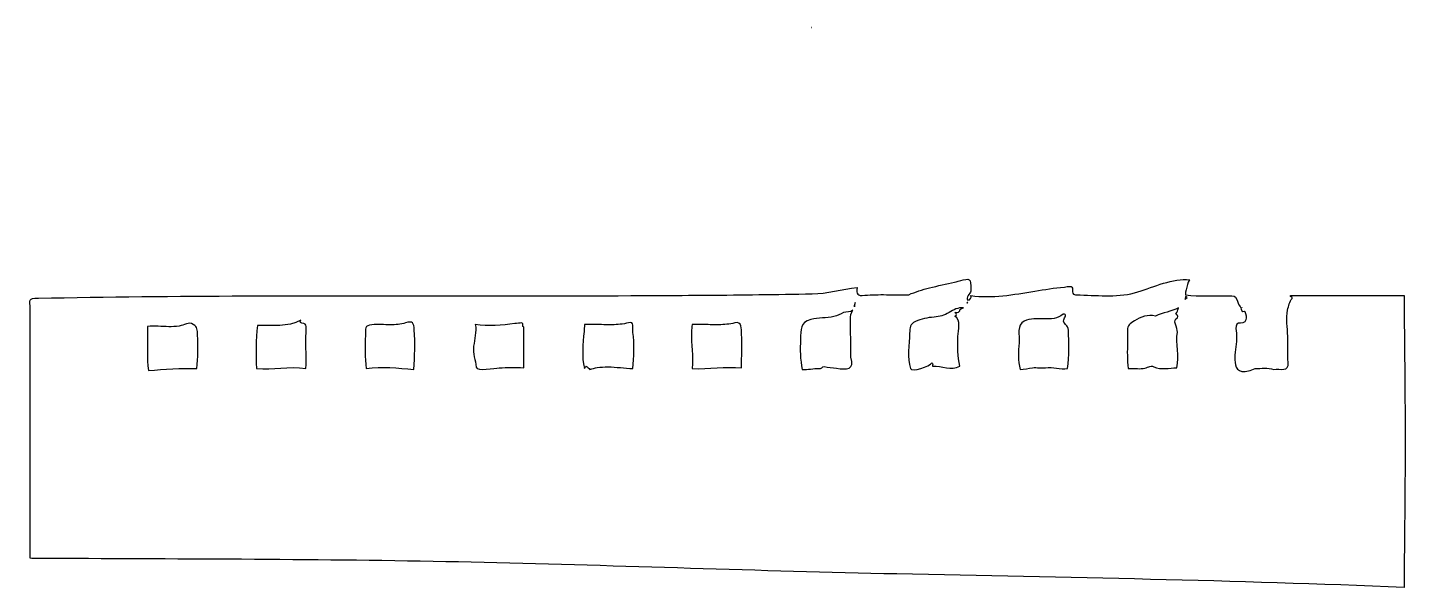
# Model space of a CAD drawing. Header units: centimetres. Extents: x -9.4 to 9.4, y -3.8 to 3.8.
import ezdxf

# ---------------------------------------------------------------- set-up
doc = ezdxf.new("R2010")
doc.units = ezdxf.units.CM
doc.header["$MEASUREMENT"] = 0
doc.layers.add('Camada 1', color=7, linetype='Continuous')

msp = doc.modelspace()

# ---------------------------------------------------------------- linework, layer by layer
at = {"layer": 'Camada 1'}
for points, knots in [([(1.29029, 3.83092), (1.29029, 3.83092), (1.29029, 3.83108), (1.29029, 3.83116), (1.29029, 3.83116), (1.28907, 3.83124), (1.28804, 3.83116), (1.28706, 3.83113), (1.28706, 3.83113), (1.28812, 3.8311), (1.28934, 3.83097), (1.29029, 3.83092)], [0, 0, 0, 0, 0.25, 0.25, 0.25, 0.25, 0.5, 0.5, 0.5, 0.5, 1, 1, 1, 1]), ([(9.40136, 0.1622), (9.40136, 0.1622), (7.84503, 0.1622), (7.84503, 0.1622), (7.84503, 0.1622), (7.83865, 0.14302), (7.87572, 0.14908), (7.86977, 0.12532), (7.86977, 0.12532), (7.83249, 0.07971), (7.81931, 0.02187), (7.80696, -0.0342), (7.80696, -0.0342), (7.77976, -0.15689), (7.80696, -0.26886), (7.80857, -0.39496), (7.80857, -0.39496), (7.81016, -0.51402), (7.8036, -0.6333), (7.81434, -0.75204), (7.81434, -0.75204), (7.82683, -0.88833), (7.70448, -0.83179), (7.61574, -0.84814), (7.61574, -0.84814), (7.53806, -0.81734), (7.44265, -0.83557), (7.36142, -0.83557), (7.36142, -0.83557), (7.30668, -0.85959), (7.24106, -0.88542), (7.18007, -0.87505), (7.18007, -0.87505), (7.07836, -0.8578), (7.08075, -0.72897), (7.08545, -0.65013), (7.08545, -0.65013), (7.09124, -0.55186), (7.11667, -0.44997), (7.10529, -0.35142), (7.10529, -0.35142), (7.1009, -0.31425), (7.09082, -0.26321), (7.11325, -0.22791), (7.11325, -0.22791), (7.12902, -0.20309), (7.19043, -0.22521), (7.21874, -0.19396), (7.21874, -0.19396), (7.25126, -0.15832), (7.24136, -0.12377), (7.23149, -0.0831), (7.23149, -0.0831), (7.22731, -0.0659), (7.21842, -0.0342), (7.19421, -0.05452), (7.19421, -0.05452), (7.17087, -0.04804), (7.17066, -0.00314), (7.1555, 0.01324), (7.1555, 0.01324), (7.13158, 0.03925), (7.1224, 0.07809), (7.11084, 0.11026), (7.11084, 0.11026), (7.09068, 0.16585), (7.06279, 0.15601), (7.00855, 0.15857), (7.00855, 0.15857), (6.80845, 0.16804), (6.60535, 0.14471), (6.40644, 0.17511), (6.40644, 0.17511), (6.40197, 0.18397), (6.44205, 0.37077), (6.46846, 0.37969), (6.46846, 0.37969), (6.22989, 0.40416), (5.97954, 0.28137), (5.7575, 0.21358), (5.7575, 0.21358), (5.50345, 0.13595), (5.2287, 0.16312), (4.96748, 0.17244), (4.96748, 0.17244), (4.90139, 0.17482), (4.85643, 0.15982), (4.86239, 0.2424), (4.86239, 0.2424), (4.86758, 0.31236), (4.79738, 0.28447), (4.74936, 0.28039), (4.74936, 0.28039), (4.61344, 0.26872), (4.47874, 0.24655), (4.34436, 0.2239), (4.34436, 0.2239), (4.05512, 0.17524), (3.76109, 0.12376), (3.46737, 0.16223), (3.46737, 0.16223), (3.48332, 0.13847), (3.45578, 0.1005), (3.43009, 0.1005), (3.43009, 0.1005), (3.3872, 0.12926), (3.46417, 0.19697), (3.46898, 0.2221), (3.46898, 0.2221), (3.47604, 0.26004), (3.46401, 0.33481), (3.45821, 0.36556), (3.45821, 0.36556), (3.44802, 0.41901), (3.28972, 0.35424), (3.24744, 0.34508), (3.24744, 0.34508), (3.13256, 0.32005), (3.01701, 0.29759), (2.90306, 0.26862), (2.90306, 0.26862), (2.80593, 0.24399), (2.70983, 0.21459), (2.61771, 0.17509), (2.61771, 0.17509), (2.51582, 0.17234), (2.41393, 0.17448), (2.31193, 0.17549), (2.31193, 0.17549), (2.21372, 0.17644), (2.1155, 0.17568), (2.01771, 0.16726), (2.01771, 0.16726), (1.9136, 0.15834), (1.89867, 0.17634), (1.91082, 0.27399), (1.91082, 0.27399), (1.71201, 0.24777), (1.49497, 0.18975), (1.29688, 0.18641), (1.29688, 0.18641), (1.05378, 0.18226), (0.81073, 0.17876), (0.56766, 0.1758), (0.56766, 0.1758), (0.10014, 0.17011), (-0.3673, 0.16643), (-0.83474, 0.16403), (-0.83474, 0.16403), (-1.77078, 0.15924), (-2.70677, 0.1599), (-3.64282, 0.16072), (-3.64282, 0.16072), (-5.52782, 0.16241), (-7.41297, 0.16477), (-9.29771, 0.12762), (-9.29771, 0.12762), (-9.44725, 0.12468), (-9.41161, 0.10973), (-9.41161, -0.02298), (-9.41161, -0.02298), (-9.41161, -0.16789), (-9.41161, -0.31286), (-9.41161, -0.45782), (-9.41161, -0.45782), (-9.41161, -0.89938), (-9.41161, -1.34108), (-9.41161, -1.78264), (-9.41161, -1.78264), (-9.41161, -2.19978), (-9.41161, -2.61692), (-9.41161, -3.03399), (-9.41161, -3.03399), (-9.41161, -3.14834), (-9.41161, -3.2627), (-9.41161, -3.37705), (-9.41161, -3.37705), (-9.41161, -3.3956), (-9.41161, -3.41414), (-9.41161, -3.43269), (-9.41161, -3.43269), (-9.41161, -3.43539), (-8.84109, -3.4365), (-8.78764, -3.43669), (-8.78764, -3.43669), (-6.92378, -3.44428), (-5.05974, -3.44674), (-3.19623, -3.49022), (-3.19623, -3.49022), (-1.31221, -3.5343), (0.57083, -3.60727), (2.45508, -3.64685), (2.45508, -3.64685), (4.77082, -3.69551), (7.08706, -3.73408), (9.40134, -3.83119), (9.40134, -3.83119), (9.41999, -1.65453), (9.41999, -1.97677), (9.40136, 0.1622), (9.40136, 0.1622), (9.40136, 0.1622), (9.40136, 0.1622), (9.40136, 0.1622)], [0, 0, 0, 0, 0.01923077, 0.01923077, 0.01923077, 0.01923077, 0.03846154, 0.03846154, 0.03846154, 0.03846154, 0.05769231, 0.05769231, 0.05769231, 0.05769231, 0.07692308, 0.07692308, 0.07692308, 0.07692308, 0.09615385, 0.09615385, 0.09615385, 0.09615385, 0.11538462, 0.11538462, 0.11538462, 0.11538462, 0.13461538, 0.13461538, 0.13461538, 0.13461538, 0.15384615, 0.15384615, 0.15384615, 0.15384615, 0.17307692, 0.17307692, 0.17307692, 0.17307692, 0.19230769, 0.19230769, 0.19230769, 0.19230769, 0.21153846, 0.21153846, 0.21153846, 0.21153846, 0.23076923, 0.23076923, 0.23076923, 0.23076923, 0.25, 0.25, 0.25, 0.25, 0.26923077, 0.26923077, 0.26923077, 0.26923077, 0.28846154, 0.28846154, 0.28846154, 0.28846154, 0.30769231, 0.30769231, 0.30769231, 0.30769231, 0.32692308, 0.32692308, 0.32692308, 0.32692308, 0.34615385, 0.34615385, 0.34615385, 0.34615385, 0.36538462, 0.36538462, 0.36538462, 0.36538462, 0.38461538, 0.38461538, 0.38461538, 0.38461538, 0.40384615, 0.40384615, 0.40384615, 0.40384615, 0.42307692, 0.42307692, 0.42307692, 0.42307692, 0.44230769, 0.44230769, 0.44230769, 0.44230769, 0.46153846, 0.46153846, 0.46153846, 0.46153846, 0.48076923, 0.48076923, 0.48076923, 0.48076923, 0.5, 0.5, 0.5, 0.5, 0.51923077, 0.51923077, 0.51923077, 0.51923077, 0.53846154, 0.53846154, 0.53846154, 0.53846154, 0.55769231, 0.55769231, 0.55769231, 0.55769231, 0.57692308, 0.57692308, 0.57692308, 0.57692308, 0.59615385, 0.59615385, 0.59615385, 0.59615385, 0.61538462, 0.61538462, 0.61538462, 0.61538462, 0.63461538, 0.63461538, 0.63461538, 0.63461538, 0.65384615, 0.65384615, 0.65384615, 0.65384615, 0.67307692, 0.67307692, 0.67307692, 0.67307692, 0.69230769, 0.69230769, 0.69230769, 0.69230769, 0.71153846, 0.71153846, 0.71153846, 0.71153846, 0.73076923, 0.73076923, 0.73076923, 0.73076923, 0.75, 0.75, 0.75, 0.75, 0.76923077, 0.76923077, 0.76923077, 0.76923077, 0.78846154, 0.78846154, 0.78846154, 0.78846154, 0.80769231, 0.80769231, 0.80769231, 0.80769231, 0.82692308, 0.82692308, 0.82692308, 0.82692308, 0.84615385, 0.84615385, 0.84615385, 0.84615385, 0.86538462, 0.86538462, 0.86538462, 0.86538462, 0.88461538, 0.88461538, 0.88461538, 0.88461538, 0.90384615, 0.90384615, 0.90384615, 0.90384615, 0.92307692, 0.92307692, 0.92307692, 0.92307692, 0.94230769, 0.94230769, 0.94230769, 0.94230769, 0.96153846, 0.96153846, 0.96153846, 0.96153846, 1, 1, 1, 1]), ([(1.87373, 0.00747), (1.87373, 0.02612), (1.87373, 0.04486), (1.88609, 0.06949), (1.88609, 0.06949), (1.88608, 0.05102), (1.87989, 0.03261), (1.87373, 0.00747)], [0, 0, 0, 0, 0.33333333, 0.33333333, 0.33333333, 0.33333333, 1, 1, 1, 1]), ([(3.25019, -0.0669), (3.26935, -0.08111), (3.28935, -0.11013), (3.25019, -0.11664), (3.25019, -0.11664), (3.3407, -0.17099), (3.29504, -0.31032), (3.29136, -0.39636), (3.29136, -0.39636), (3.28549, -0.53302), (3.29006, -0.67049), (3.31859, -0.80459), (3.31859, -0.80459), (3.19506, -0.86917), (3.07351, -0.79133), (2.94629, -0.80459), (2.94629, -0.80459), (2.93753, -0.78665), (2.95997, -0.76821), (2.93404, -0.75514), (2.93404, -0.75514), (2.90883, -0.80898), (2.65877, -0.88775), (2.6417, -0.83409), (2.6417, -0.83409), (2.59833, -0.69741), (2.62276, -0.49825), (2.63075, -0.35358), (2.63075, -0.35358), (2.63533, -0.27069), (2.63133, -0.2301), (2.71121, -0.19168), (2.71121, -0.19168), (2.78987, -0.15384), (2.87829, -0.13876), (2.96463, -0.13175), (2.96463, -0.13175), (3.0448, -0.12521), (3.10153, -0.11127), (3.17093, -0.0691), (3.17093, -0.0691), (3.23144, -0.0324), (3.29425, 0.00459), (3.36804, -0.0051), (3.36804, -0.0051), (3.28131, -0.01716), (3.35568, -0.07915), (3.25019, -0.0669), (3.25019, -0.0669), (3.25019, -0.0669), (3.25019, -0.0669), (3.25019, -0.0669)], [0, 0, 0, 0, 0.07142857, 0.07142857, 0.07142857, 0.07142857, 0.14285714, 0.14285714, 0.14285714, 0.14285714, 0.21428571, 0.21428571, 0.21428571, 0.21428571, 0.28571429, 0.28571429, 0.28571429, 0.28571429, 0.35714286, 0.35714286, 0.35714286, 0.35714286, 0.42857143, 0.42857143, 0.42857143, 0.42857143, 0.5, 0.5, 0.5, 0.5, 0.57142857, 0.57142857, 0.57142857, 0.57142857, 0.64285714, 0.64285714, 0.64285714, 0.64285714, 0.71428571, 0.71428571, 0.71428571, 0.71428571, 0.78571429, 0.78571429, 0.78571429, 0.78571429, 0.85714286, 0.85714286, 0.85714286, 0.85714286, 1, 1, 1, 1]), ([(3.41757, 0.06949), (3.42384, 0.06949), (3.43006, 0.06949), (3.43006, 0.06949), (3.43006, 0.06949), (3.41757, 0.0633), (3.40543, 0.05711), (3.41757, 0.06949)], [0, 0, 0, 0, 0.33333333, 0.33333333, 0.33333333, 0.33333333, 1, 1, 1, 1]), ([(6.40641, 0.15024), (6.41268, 0.15024), (6.42506, 0.14376), (6.43123, 0.13767), (6.43123, 0.13767), (6.38778, 0.1005), (6.40641, 0.1005), (6.40641, 0.15024)], [0, 0, 0, 0, 0.33333333, 0.33333333, 0.33333333, 0.33333333, 1, 1, 1, 1]), ([(7.1796, -0.0038), (7.18018, -0.00438), (7.18079, -0.00459), (7.18158, -0.0051), (7.18158, -0.0051), (7.18309, 0.00028), (7.1818, -0.00052), (7.1796, -0.0038)], [0, 0, 0, 0, 0.33333333, 0.33333333, 0.33333333, 0.33333333, 1, 1, 1, 1]), ([(-5.63536, -0.83559), (-5.87735, -0.79868), (-6.08203, -0.85432), (-6.31129, -0.83559), (-6.31129, -0.83559), (-6.3238, -0.64027), (-6.32111, -0.44118), (-6.29896, -0.24655), (-6.29896, -0.24655), (-6.10065, -0.2347), (-5.88407, -0.27796), (-5.70357, -0.17225), (-5.70357, -0.17225), (-5.70357, -0.17225), (-5.70984, -0.17863), (-5.71598, -0.18471), (-5.71598, -0.18471), (-5.71598, -0.22408), (-5.66822, -0.21257), (-5.64618, -0.22823), (-5.64618, -0.22823), (-5.61718, -0.24887), (-5.63726, -0.36653), (-5.6371, -0.39875), (-5.6371, -0.39875), (-5.63621, -0.54442), (-5.63097, -0.69002), (-5.63536, -0.83559), (-5.63536, -0.83559), (-5.63536, -0.83559), (-5.63536, -0.83559), (-5.63536, -0.83559)], [0, 0, 0, 0, 0.11111111, 0.11111111, 0.11111111, 0.11111111, 0.22222222, 0.22222222, 0.22222222, 0.22222222, 0.33333333, 0.33333333, 0.33333333, 0.33333333, 0.44444444, 0.44444444, 0.44444444, 0.44444444, 0.55555556, 0.55555556, 0.55555556, 0.55555556, 0.66666667, 0.66666667, 0.66666667, 0.66666667, 0.77777778, 0.77777778, 0.77777778, 0.77777778, 1, 1, 1, 1]), ([(-4.15957, -0.84816), (-4.37592, -0.82863), (-4.59417, -0.80548), (-4.81076, -0.83559), (-4.81076, -0.83559), (-4.8269, -0.68504), (-4.8282, -0.53235), (-4.82068, -0.38119), (-4.82068, -0.38119), (-4.81616, -0.29076), (-4.83507, -0.24337), (-4.73488, -0.23599), (-4.73488, -0.23599), (-4.64963, -0.22977), (-4.56399, -0.23633), (-4.4786, -0.2361), (-4.4786, -0.2361), (-4.40907, -0.23584), (-4.33782, -0.23224), (-4.27095, -0.21118), (-4.27095, -0.21118), (-4.17353, -0.18051), (-4.15795, -0.21192), (-4.15236, -0.30619), (-4.15236, -0.30619), (-4.14163, -0.4864), (-4.14234, -0.6684), (-4.15957, -0.84816), (-4.15957, -0.84816), (-4.15957, -0.84816), (-4.15957, -0.84816), (-4.15957, -0.84816)], [0, 0, 0, 0, 0.11111111, 0.11111111, 0.11111111, 0.11111111, 0.22222222, 0.22222222, 0.22222222, 0.22222222, 0.33333333, 0.33333333, 0.33333333, 0.33333333, 0.44444444, 0.44444444, 0.44444444, 0.44444444, 0.55555556, 0.55555556, 0.55555556, 0.55555556, 0.66666667, 0.66666667, 0.66666667, 0.66666667, 0.77777778, 0.77777778, 0.77777778, 0.77777778, 1, 1, 1, 1]), ([(-1.15848, -0.83559), (-1.27273, -0.83239), (-1.38605, -0.81384), (-1.5004, -0.81265), (-1.5004, -0.81265), (-1.5489, -0.81215), (-1.5975, -0.81503), (-1.64539, -0.82313), (-1.64539, -0.82313), (-1.6801, -0.829), (-1.71416, -0.83729), (-1.7476, -0.84816), (-1.7476, -0.84816), (-1.76101, -0.83001), (-1.7775, -0.81556), (-1.7971, -0.80461), (-1.7971, -0.80461), (-1.80967, -0.81718), (-1.81581, -0.82355), (-1.82192, -0.83562), (-1.82192, -0.83562), (-1.86354, -0.66991), (-1.84031, -0.49738), (-1.82745, -0.32963), (-1.82745, -0.32963), (-1.82491, -0.29788), (-1.82306, -0.26613), (-1.82192, -0.23433), (-1.82192, -0.23433), (-1.77175, -0.23179), (-1.72156, -0.2315), (-1.67142, -0.23232), (-1.67142, -0.23232), (-1.59604, -0.23362), (-1.52066, -0.23766), (-1.44531, -0.23645), (-1.44531, -0.23645), (-1.36919, -0.23531), (-1.29331, -0.22793), (-1.21914, -0.21023), (-1.21914, -0.21023), (-1.12572, -0.188), (-1.17024, -0.27317), (-1.15818, -0.34154), (-1.15818, -0.34154), (-1.13226, -0.48809), (-1.14676, -0.68375), (-1.15848, -0.83559), (-1.15848, -0.83559), (-1.15848, -0.83559), (-1.15848, -0.83559), (-1.15848, -0.83559)], [0, 0, 0, 0, 0.07142857, 0.07142857, 0.07142857, 0.07142857, 0.14285714, 0.14285714, 0.14285714, 0.14285714, 0.21428571, 0.21428571, 0.21428571, 0.21428571, 0.28571429, 0.28571429, 0.28571429, 0.28571429, 0.35714286, 0.35714286, 0.35714286, 0.35714286, 0.42857143, 0.42857143, 0.42857143, 0.42857143, 0.5, 0.5, 0.5, 0.5, 0.57142857, 0.57142857, 0.57142857, 0.57142857, 0.64285714, 0.64285714, 0.64285714, 0.64285714, 0.71428571, 0.71428571, 0.71428571, 0.71428571, 0.78571429, 0.78571429, 0.78571429, 0.78571429, 0.85714286, 0.85714286, 0.85714286, 0.85714286, 1, 1, 1, 1]), ([(0.32986, -0.82353), (0.10023, -0.80459), (-0.11054, -0.84816), (-0.34607, -0.8356), (-0.34607, -0.8356), (-0.32887, -0.66928), (-0.36226, -0.50201), (-0.35554, -0.33535), (-0.35554, -0.33535), (-0.3543, -0.30146), (-0.35115, -0.2678), (-0.34607, -0.23431), (-0.34607, -0.23431), (-0.30281, -0.23148), (-0.25939, -0.23151), (-0.216, -0.2323), (-0.216, -0.2323), (-0.13869, -0.2337), (-0.06138, -0.23759), (0.01601, -0.23643), (0.01601, -0.23643), (0.09086, -0.23535), (0.16674, -0.23), (0.23932, -0.21021), (0.23932, -0.21021), (0.33764, -0.18343), (0.32547, -0.29168), (0.32917, -0.3629), (0.32917, -0.3629), (0.33732, -0.51635), (0.32986, -0.66999), (0.32986, -0.82353), (0.32986, -0.82353), (0.32986, -0.82353), (0.32986, -0.82353), (0.32986, -0.82353)], [0, 0, 0, 0, 0.1, 0.1, 0.1, 0.1, 0.2, 0.2, 0.2, 0.2, 0.3, 0.3, 0.3, 0.3, 0.4, 0.4, 0.4, 0.4, 0.5, 0.5, 0.5, 0.5, 0.6, 0.6, 0.6, 0.6, 0.7, 0.7, 0.7, 0.7, 0.8, 0.8, 0.8, 0.8, 1, 1, 1, 1]), ([(1.82406, -0.68076), (1.88867, -0.85155), (1.76246, -0.85314), (1.63105, -0.832), (1.63105, -0.832), (1.57424, -0.82292), (1.5136, -0.81993), (1.46267, -0.80927), (1.46267, -0.80927), (1.43404, -0.80329), (1.42068, -0.84586), (1.38999, -0.8356), (1.38999, -0.8356), (1.3126, -0.82401), (1.23825, -0.85941), (1.16057, -0.84817), (1.16057, -0.84817), (1.13197, -0.71299), (1.13017, -0.57385), (1.13633, -0.43627), (1.13633, -0.43627), (1.14234, -0.29863), (1.12688, -0.20402), (1.2791, -0.16518), (1.2791, -0.16518), (1.38178, -0.13896), (1.49008, -0.14737), (1.59335, -0.12494), (1.59335, -0.12494), (1.64042, -0.11473), (1.68119, -0.08763), (1.72535, -0.06975), (1.72535, -0.06975), (1.76745, -0.05266), (1.82404, -0.06692), (1.85478, -0.03789), (1.85478, -0.03789), (1.80274, -0.09525), (1.82329, -0.24704), (1.82308, -0.32009), (1.82308, -0.32009), (1.82287, -0.44028), (1.82766, -0.56053), (1.82406, -0.68076), (1.82406, -0.68076), (1.82406, -0.68076), (1.82406, -0.68076), (1.82406, -0.68076)], [0, 0, 0, 0, 0.07692308, 0.07692308, 0.07692308, 0.07692308, 0.15384615, 0.15384615, 0.15384615, 0.15384615, 0.23076923, 0.23076923, 0.23076923, 0.23076923, 0.30769231, 0.30769231, 0.30769231, 0.30769231, 0.38461538, 0.38461538, 0.38461538, 0.38461538, 0.46153846, 0.46153846, 0.46153846, 0.46153846, 0.53846154, 0.53846154, 0.53846154, 0.53846154, 0.61538462, 0.61538462, 0.61538462, 0.61538462, 0.69230769, 0.69230769, 0.69230769, 0.69230769, 0.76923077, 0.76923077, 0.76923077, 0.76923077, 0.84615385, 0.84615385, 0.84615385, 0.84615385, 1, 1, 1, 1]), ([(4.79438, -0.83559), (4.69297, -0.85173), (4.59237, -0.80487), (4.4917, -0.82392), (4.4917, -0.82392), (4.43177, -0.8353), (4.37745, -0.81744), (4.31501, -0.82503), (4.31501, -0.82503), (4.2576, -0.83202), (4.20145, -0.84815), (4.14335, -0.84815), (4.14335, -0.84815), (4.11242, -0.72851), (4.11991, -0.60558), (4.12898, -0.48379), (4.12898, -0.48379), (4.13676, -0.37936), (4.09469, -0.23722), (4.19936, -0.18775), (4.19936, -0.18775), (4.36756, -0.1083), (4.57941, -0.21715), (4.73228, -0.09173), (4.73228, -0.09173), (4.79795, -0.08726), (4.75011, -0.13412), (4.74014, -0.16661), (4.74014, -0.16661), (4.72419, -0.21826), (4.80637, -0.24458), (4.80695, -0.30869), (4.80695, -0.30869), (4.80862, -0.48362), (4.82018, -0.66182), (4.79438, -0.83559), (4.79438, -0.83559), (4.79438, -0.83559), (4.79438, -0.83559), (4.79438, -0.83559)], [0, 0, 0, 0, 0.09090909, 0.09090909, 0.09090909, 0.09090909, 0.18181818, 0.18181818, 0.18181818, 0.18181818, 0.27272727, 0.27272727, 0.27272727, 0.27272727, 0.36363636, 0.36363636, 0.36363636, 0.36363636, 0.45454545, 0.45454545, 0.45454545, 0.45454545, 0.54545455, 0.54545455, 0.54545455, 0.54545455, 0.63636364, 0.63636364, 0.63636364, 0.63636364, 0.72727273, 0.72727273, 0.72727273, 0.72727273, 0.81818182, 0.81818182, 0.81818182, 0.81818182, 1, 1, 1, 1]), ([(6.30095, -0.14119), (6.21433, -0.16842), (6.30632, -0.28007), (6.29698, -0.3368), (6.29698, -0.3368), (6.27055, -0.49743), (6.32709, -0.66322), (6.28878, -0.82353), (6.28878, -0.82353), (6.18639, -0.82951), (6.07185, -0.85634), (5.97432, -0.81157), (5.97432, -0.81157), (5.91886, -0.78625), (5.89108, -0.82922), (5.82824, -0.83549), (5.82824, -0.83549), (5.76064, -0.84216), (5.69275, -0.82782), (5.62515, -0.8356), (5.62515, -0.8356), (5.60917, -0.71646), (5.61121, -0.59586), (5.61298, -0.47593), (5.61298, -0.47593), (5.61377, -0.42219), (5.61449, -0.36843), (5.61388, -0.31472), (5.61388, -0.31472), (5.61309, -0.24037), (5.64947, -0.2237), (5.709, -0.18306), (5.709, -0.18306), (5.79443, -0.12493), (5.89405, -0.09268), (5.99713, -0.11665), (5.99713, -0.11665), (6.10064, -0.07392), (6.21081, -0.05), (6.31339, -0.00508), (6.31339, -0.00508), (6.28786, -0.04278), (6.30691, -0.06056), (6.27622, -0.09173), (6.27622, -0.09173), (6.29944, -0.101), (6.30761, -0.11751), (6.30095, -0.14119), (6.30095, -0.14119), (6.30095, -0.14119), (6.30095, -0.14119), (6.30095, -0.14119)], [0, 0, 0, 0, 0.07142857, 0.07142857, 0.07142857, 0.07142857, 0.14285714, 0.14285714, 0.14285714, 0.14285714, 0.21428571, 0.21428571, 0.21428571, 0.21428571, 0.28571429, 0.28571429, 0.28571429, 0.28571429, 0.35714286, 0.35714286, 0.35714286, 0.35714286, 0.42857143, 0.42857143, 0.42857143, 0.42857143, 0.5, 0.5, 0.5, 0.5, 0.57142857, 0.57142857, 0.57142857, 0.57142857, 0.64285714, 0.64285714, 0.64285714, 0.64285714, 0.71428571, 0.71428571, 0.71428571, 0.71428571, 0.78571429, 0.78571429, 0.78571429, 0.78571429, 0.85714286, 0.85714286, 0.85714286, 0.85714286, 1, 1, 1, 1]), ([(-7.12973, -0.83559), (-7.34698, -0.82352), (-7.57008, -0.84816), (-7.7932, -0.8607), (-7.7932, -0.8607), (-7.81498, -0.69319), (-7.80452, -0.52346), (-7.80431, -0.35513), (-7.80431, -0.35513), (-7.80423, -0.32322), (-7.80465, -0.29131), (-7.80566, -0.2594), (-7.80566, -0.2594), (-7.75719, -0.25466), (-7.7084, -0.25511), (-7.65985, -0.25681), (-7.65985, -0.25681), (-7.56365, -0.2602), (-7.46623, -0.26951), (-7.37055, -0.25393), (-7.37055, -0.25393), (-7.30091, -0.24255), (-7.24305, -0.18956), (-7.17793, -0.232), (-7.17793, -0.232), (-7.11657, -0.27198), (-7.1244, -0.30272), (-7.12041, -0.37702), (-7.12041, -0.37702), (-7.11224, -0.52907), (-7.11168, -0.68415), (-7.12973, -0.83559), (-7.12973, -0.83559), (-7.12973, -0.83559), (-7.12973, -0.83559), (-7.12973, -0.83559)], [0, 0, 0, 0, 0.1, 0.1, 0.1, 0.1, 0.2, 0.2, 0.2, 0.2, 0.3, 0.3, 0.3, 0.3, 0.4, 0.4, 0.4, 0.4, 0.5, 0.5, 0.5, 0.5, 0.6, 0.6, 0.6, 0.6, 0.7, 0.7, 0.7, 0.7, 0.8, 0.8, 0.8, 0.8, 1, 1, 1, 1]), ([(-2.65285, -0.82353), (-2.76572, -0.81686), (-2.87878, -0.82065), (-2.99149, -0.82782), (-2.99149, -0.82782), (-3.04552, -0.83131), (-3.29767, -0.87637), (-3.30349, -0.81814), (-3.30349, -0.81814), (-3.31352, -0.71784), (-3.35154, -0.6356), (-3.33913, -0.52792), (-3.33913, -0.52792), (-3.32796, -0.43116), (-3.296, -0.3321), (-3.3163, -0.23431), (-3.3163, -0.23431), (-3.13718, -0.26228), (-2.95284, -0.24227), (-2.77412, -0.22105), (-2.77412, -0.22105), (-2.74203, -0.21721), (-2.70991, -0.21332), (-2.67781, -0.20938), (-2.67781, -0.20938), (-2.6508, -0.22274), (-2.68469, -0.25912), (-2.65283, -0.2714), (-2.65283, -0.2714), (-2.64913, -0.29013), (-2.65283, -0.31357), (-2.65283, -0.33252), (-2.65283, -0.33252), (-2.65285, -0.49616), (-2.65285, -0.65983), (-2.65285, -0.82353), (-2.65285, -0.82353), (-2.65285, -0.82353), (-2.65285, -0.82353), (-2.65285, -0.82353)], [0, 0, 0, 0, 0.09090909, 0.09090909, 0.09090909, 0.09090909, 0.18181818, 0.18181818, 0.18181818, 0.18181818, 0.27272727, 0.27272727, 0.27272727, 0.27272727, 0.36363636, 0.36363636, 0.36363636, 0.36363636, 0.45454545, 0.45454545, 0.45454545, 0.45454545, 0.54545455, 0.54545455, 0.54545455, 0.54545455, 0.63636364, 0.63636364, 0.63636364, 0.63636364, 0.72727273, 0.72727273, 0.72727273, 0.72727273, 0.81818182, 0.81818182, 0.81818182, 0.81818182, 1, 1, 1, 1])]:
    msp.add_open_spline(points, degree=3, knots=knots, dxfattribs=at)

doc.saveas('drawing.dxf')
